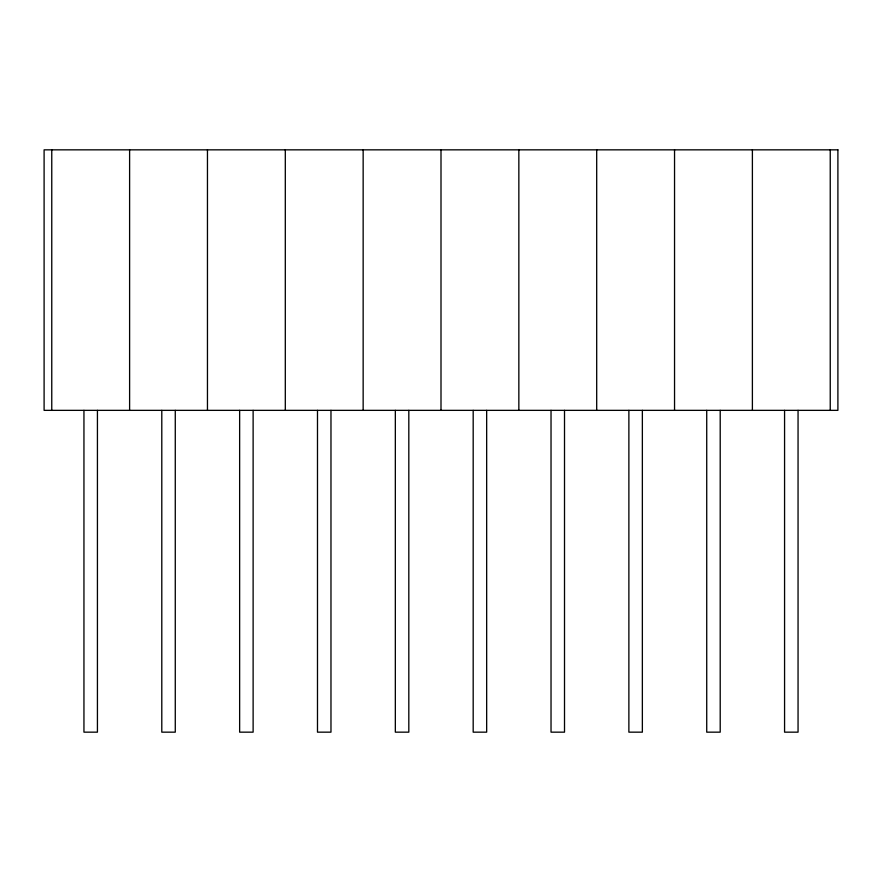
<?xml version="1.0" encoding="UTF-8"?>
<svg xmlns="http://www.w3.org/2000/svg" width="882" height="882" viewBox="0 0 882 882"><rect width="100%" height="100%" fill="white"/><g stroke="black" fill="none" stroke-linecap="round" stroke-linejoin="round"><path stroke-width="1.32" d="M830.238 149.841L830.238 410.351M798.056 410.351L798.056 732.159L784.572 732.159L784.572 410.351M752.39 149.841L752.39 410.351M720.208 410.351L720.208 732.159L706.725 732.159L706.725 410.351M674.543 149.841L674.543 410.351M642.361 410.351L642.361 732.159L628.877 732.159L628.877 410.351M596.695 149.841L596.695 410.351M564.513 410.351L564.513 732.159L551.029 732.159L551.029 410.351M518.848 149.841L518.848 410.351M486.666 410.351L486.666 732.159L473.182 732.159L473.182 410.351M441 149.841L441 410.351M408.818 410.351L408.818 732.159L395.334 732.159L395.334 410.351M363.152 149.841L363.152 410.351M330.971 410.351L330.971 732.159L317.487 732.159L317.487 410.351M285.305 149.841L285.305 410.351M253.123 410.351L253.123 732.159L239.639 732.159L239.639 410.351M207.457 149.841L207.457 410.351M175.275 410.351L175.275 732.159L161.792 732.159L161.792 410.351M129.61 149.841L129.61 410.351M97.428 410.351L97.428 732.159L83.944 732.159L83.944 410.351M51.762 149.841L51.762 410.351M837.9 149.841L44.1 149.841L44.1 410.351L837.9 410.351L837.9 149.841"/></g></svg>
